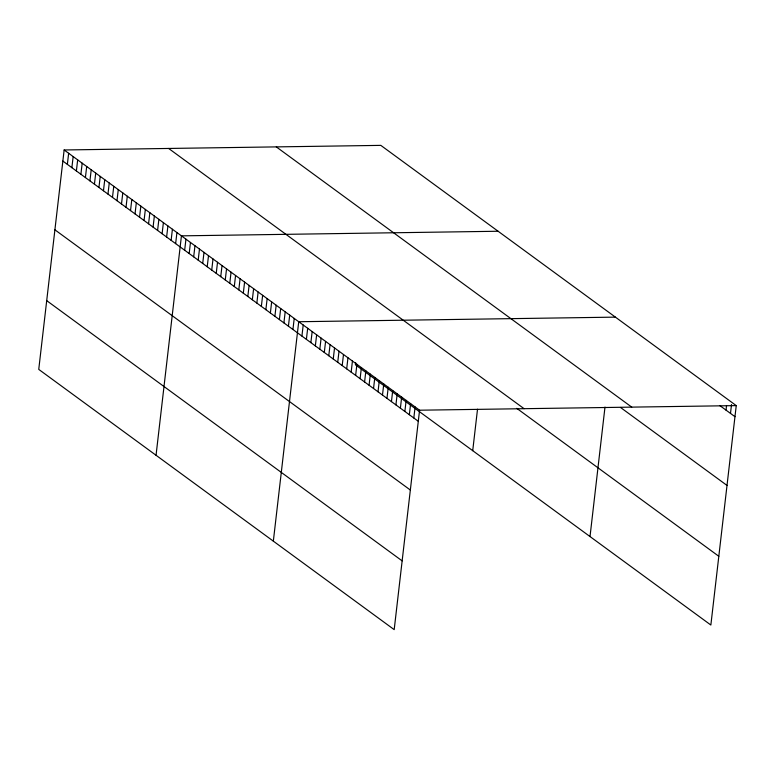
<?xml version="1.0" encoding="UTF-8"?>
<svg xmlns="http://www.w3.org/2000/svg" width="775" height="775" viewBox="0 0 775 775"><rect width="100%" height="100%" fill="white"/><g stroke="black" fill="none" stroke-linecap="round" stroke-linejoin="round"><path stroke-width="1.16" d="M64.141 149.972L38.75 369.394L394.194 629.629L419.575 410.207L64.141 149.972L380.806 145.371L736.25 405.606L710.859 625.028L355.425 364.793L355.677 362.613M67.367 164.358L68.646 153.276M71.881 167.662L73.16 156.579M76.386 170.965L77.674 159.882M80.9 174.268L82.179 163.186M85.415 177.562L86.693 166.489M89.929 180.866L91.208 169.793M94.434 184.169L95.722 173.096M98.948 187.472L100.227 176.4M103.462 190.776L104.741 179.703M107.967 194.079L109.256 183.007M112.482 197.383L113.76 186.31M116.996 200.686L118.275 189.613M121.501 203.99L122.789 192.917M126.015 207.293L127.294 196.22M130.529 210.597L131.808 199.514M135.034 213.9L136.322 202.818M139.548 217.203L140.827 206.121M144.063 220.507L145.342 209.424M148.568 223.81L149.856 212.728M153.082 227.114L154.361 216.031M157.596 230.417L158.875 219.335M162.111 233.721L163.389 222.638M166.615 237.024L167.904 225.942M171.13 240.318L172.408 229.245M175.644 243.621L176.923 232.548M156.046 455.274L181.437 235.852L498.102 231.25M184.663 250.228L185.942 239.155M189.178 253.532L190.456 242.459M193.682 256.835L194.971 245.762M198.197 260.138L199.475 249.066M202.711 263.442L203.99 252.369M207.216 266.745L208.504 255.673M211.73 270.049L213.009 258.976M216.244 273.352L217.523 262.27M220.749 276.656L222.037 265.573M225.263 279.959L226.542 268.877M229.778 283.262L231.057 272.18M234.292 286.566L235.571 275.483M238.797 289.869L240.085 278.787M243.311 293.173L244.59 282.09M247.826 296.476L249.104 285.394M252.33 299.78L253.619 288.697M256.845 303.073L258.123 292.001M261.359 306.377L262.638 295.304M265.864 309.68L267.152 298.608M270.378 312.984L271.657 301.911M274.892 316.287L276.171 305.214M279.397 319.591L280.686 308.518M283.912 322.894L285.19 311.821M288.426 326.198L289.705 315.125M292.931 329.501L294.219 318.428M273.343 541.144L298.724 321.732L615.398 317.13M301.921 336.079L303.209 325.006M306.396 339.363L307.685 328.28M310.872 342.637L312.16 331.555M315.347 345.912L316.636 334.839M319.823 349.186L321.112 338.113M324.299 352.47L325.587 341.387M328.774 355.744L330.063 344.662M333.25 359.019L334.538 347.946M337.726 362.293L339.014 351.22M342.201 365.577L343.49 354.495M346.687 368.852L347.965 357.779M351.162 372.126L352.441 361.053M355.638 375.41L356.917 364.327M360.113 378.684L361.392 367.602M364.589 381.959L365.868 370.886M369.065 385.233L370.343 374.16M373.54 388.517L374.819 377.435M378.016 391.792L379.295 380.709M382.492 395.066L383.77 383.993M386.967 398.34L388.246 387.267M391.443 401.624L392.722 390.542M395.918 404.899L397.197 393.816M400.394 408.173L401.673 397.1M404.87 411.448L406.148 400.375M409.345 414.732L410.624 403.649M413.821 418.006L415.1 406.933M472.721 450.672L477.516 409.2M590.017 536.542L604.994 407.078M726.02 410.13L726.533 405.693M730.496 413.404L731.523 404.54M419.575 410.207L736.25 405.606M719.752 405.538L734.971 416.679M276.307 146.892L631.751 407.127M620.484 407.447L727.018 485.431M168.64 148.451L524.084 408.687M516.76 408.338L718.812 556.276M62.852 161.055L418.297 421.28M54.899 229.807L410.343 490.032M46.703 300.642L402.147 560.877"/></g></svg>
